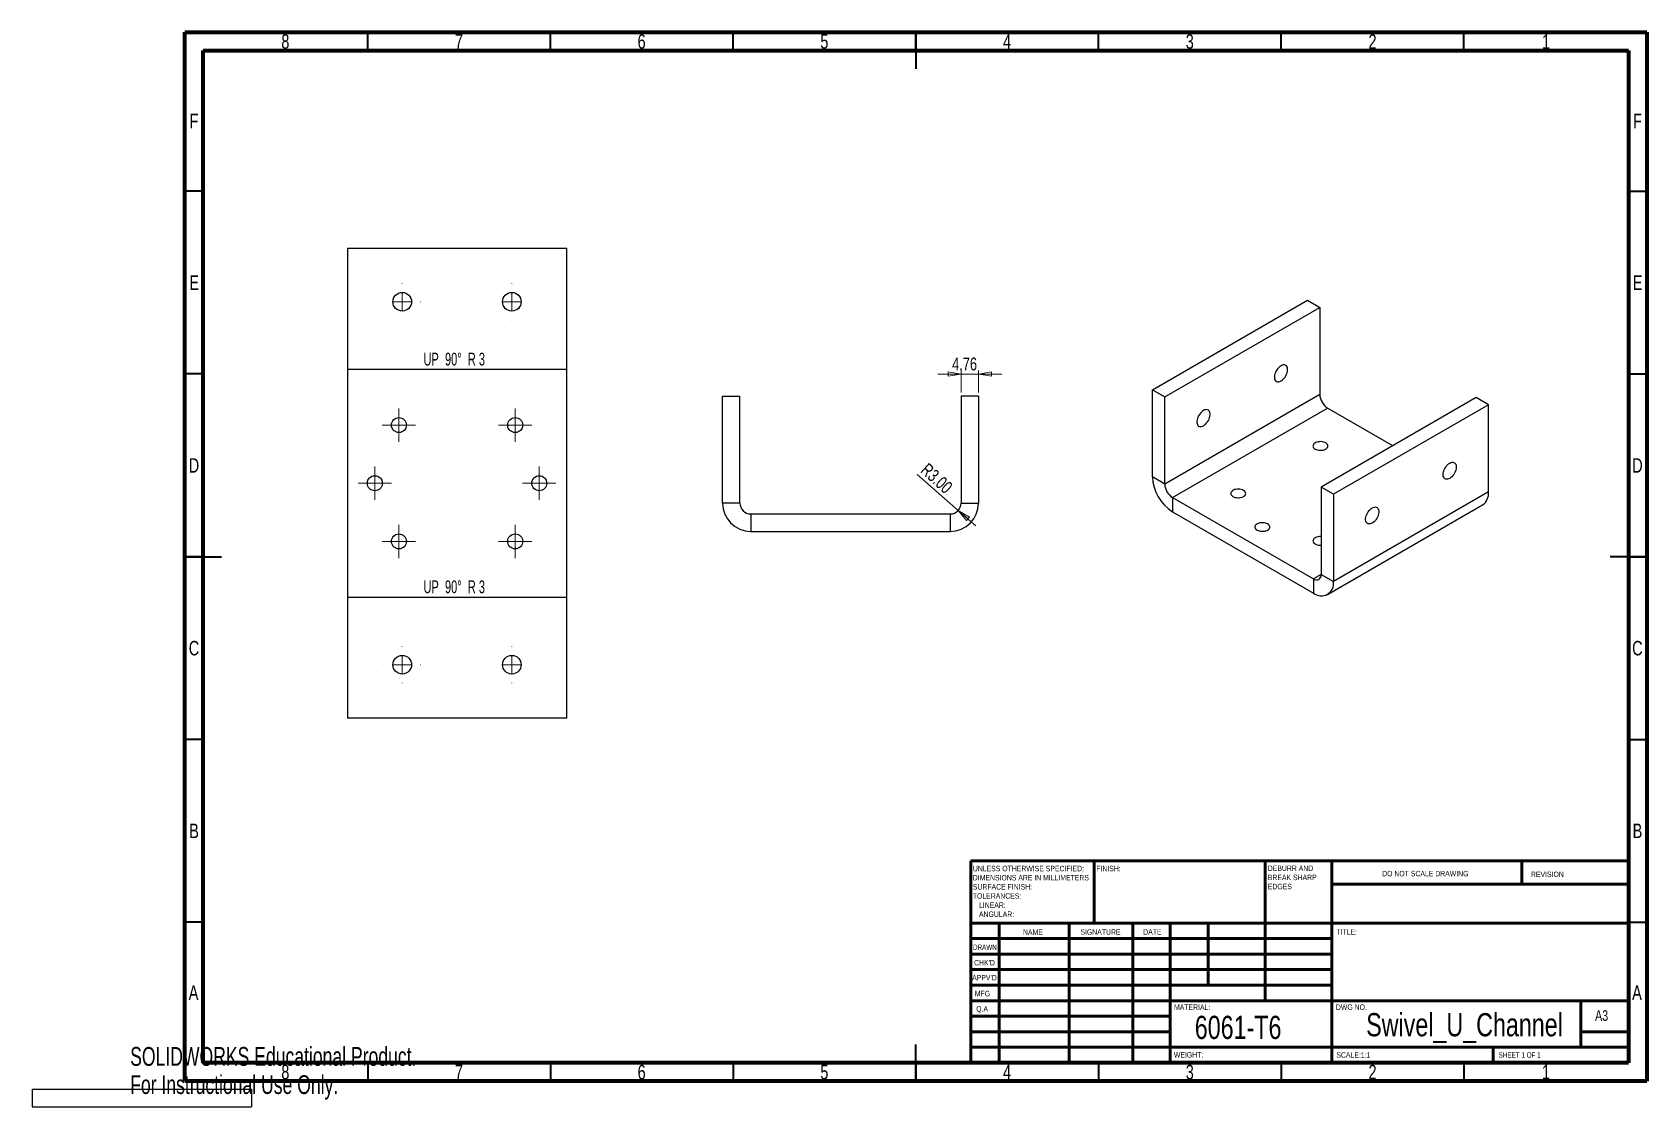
# Model space of a CAD drawing. Header units: millimetres. Extents: x -27 to 415, y -2 to 292.
import ezdxf

# ---------------------------------------------------------------- set-up
doc = ezdxf.new("R2010")
doc.units = ezdxf.units.MM
doc.styles.add('SLDTEXTSTYLE0', font='TXT', dxfattribs={"width": 0.75})
doc.styles.add('SLDTEXTSTYLE1', font='TXT', dxfattribs={"width": 0.686449})
doc.styles.add('SLDTEXTSTYLE2', font='TXT', dxfattribs={"width": 0.6875})
doc.styles.add('SLDTEXTSTYLE3', font='TXT', dxfattribs={"width": 0.645833})
doc.styles.add('SLDTEXTSTYLE4', font='TXT', dxfattribs={"width": 0.7})
doc.dimstyles.new('SLDDIMSTYLE0', dxfattribs={"dimtxt": 3.5, "dimasz": 3.556, "dimexe": 0, "dimexo": 0.0625, "dimgap": 0.875, "dimtad": 1, "dimrnd": 1e-09, "dimzin": 4, "dimdsep": 46, "dimtxsty": 'SLDTEXTSTYLE0', "dimblk1": 'CLOSED', "dimblk2": 'CLOSED', "dimsah": 1, "dimcen": 0, "dimadec": 0, "dimazin": 1, "dimtfac": 1, "dimtofl": 0, "dimtmove": 1, "dimatfit": 3, "dimldrblk": 'CLOSED', "dimfxl": 1, "dimfrac": 2, "dimtolj": 1, "dimtzin": 12, "dimarcsym": 0})
doc.dimstyles.new('SLDDIMSTYLE1', dxfattribs={"dimtxt": 3.5, "dimasz": 3.556, "dimexe": 0, "dimexo": 0.0625, "dimgap": 0.875, "dimtad": 1, "dimrnd": 1e-09, "dimzin": 12, "dimdsep": 46, "dimtxsty": 'SLDTEXTSTYLE0', "dimblk1": 'CLOSED', "dimblk2": 'CLOSED', "dimsah": 1, "dimcen": 0.09, "dimadec": 0, "dimazin": 3, "dimtfac": 1, "dimtmove": 0, "dimatfit": 0, "dimldrblk": 'CLOSED', "dimfxl": 1, "dimfrac": 2, "dimtolj": 1, "dimtzin": 12, "dimarcsym": 0})

# ---------------------------------------------------------------- blocks, each defined once
blk = doc.blocks.new('SW_NOTE_0')
at = {"color": 0, "linetype": 'Continuous', "lineweight": 0, "char_height": 1.5, "attachment_point": 1, "style": 'SLDTEXTSTYLE0'}
for s, insert in [('UNLESS OTHERWISE SPECIFIED:', (0, 1.93)), ('SURFACE FINISH:', (0, -3.07)), ('DIMENSIONS ARE IN MILLIMETERS', (0, -0.57)), ('TOLERANCES:', (0, -5.57)), ('LINEAR:', (1.69, -8.07)), ('ANGULAR:', (1.69, -10.57))]:
    blk.add_mtext(s, dxfattribs=dict(at, insert=insert))
blk = doc.blocks.new('SW_NOTE_0_1')
at = {"color": 0, "linetype": 'Continuous', "lineweight": 0, "char_height": 1.5, "attachment_point": 1, "style": 'SLDTEXTSTYLE0'}
for s, insert in [('DEBURR AND', (0, 1.93)), ('BREAK SHARP', (0, -0.57)), ('EDGES', (0, -3.07))]:
    blk.add_mtext(s, dxfattribs=dict(at, insert=insert))
blk = doc.blocks.new('_Closed')
at = {"color": 0, "linetype": 'ByBlock', "lineweight": -2}
for p, q in [((-1, 0.166667), (0, 0)), ((-1, 0.166667), (-1, -0.166667)), ((0, 0), (-1, -0.166667)), ((0, 0), (-1, 0))]:
    blk.add_line(p, q, dxfattribs=at)
blk = doc.blocks.new('_D')
at = {"color": 7, "linetype": 'Continuous', "lineweight": 0}
for q in [(215.37, 171.03), (231.38, 156.99)]:
    blk.add_line((226.61, 161.18), q, dxfattribs=at)
at = {"color": 7, "linetype": 'Continuous', "lineweight": 18, "xscale": 3.556, "yscale": 3.556, "rotation": 138.7536168394}
blk.add_blockref('_Closed', (226.61, 161.18), dxfattribs=at)
at = {"color": 7, "linetype": 'Continuous', "lineweight": 18, "insert": (218.4, 174.38), "char_height": 3.5, "attachment_point": 1, "rotation": 317.901, "style": 'SLDTEXTSTYLE0'}
blk.add_mtext('R3.00', dxfattribs=at)
blk = doc.blocks.new('_D_1')
at = {"color": 7, "linetype": 'Continuous', "lineweight": 0}
for p, q in [((227.38, 193.43), (227.38, 199.48)), ((232.15, 193.43), (232.15, 199.48)), ((227.38, 198.48), (221.03, 198.48)), ((227.38, 198.48), (232.15, 198.48)), ((232.15, 198.48), (238.5, 198.48))]:
    blk.add_line(p, q, dxfattribs=at)
at = {"color": 7, "linetype": 'Continuous', "lineweight": 18, "xscale": 3.556, "yscale": 3.556}
blk.add_blockref('_Closed', (227.38, 198.48), dxfattribs=at)
at = {"color": 7, "linetype": 'Continuous', "lineweight": 18, "xscale": 3.556, "yscale": 3.556, "rotation": 180}
blk.add_blockref('_Closed', (232.15, 198.48), dxfattribs=at)
at = {"color": 7, "linetype": 'Continuous', "lineweight": 18, "insert": (224.91, 202.99), "char_height": 3.5, "attachment_point": 1, "style": 'SLDTEXTSTYLE0'}
blk.add_mtext('4.76', dxfattribs=at)
blk = doc.blocks.new('SW_CENTERMARKSYMBOL_0')
at = {"color": 0, "linetype": 'Continuous', "lineweight": 18}
for p, q in [((0, 2.5), (0, 4.55)), ((-2.5, 0), (-4.55, 0)), ((0, 0), (-2.5, 0)), ((0, 0), (0, 2.5)), ((0, 0), (0, -2.5)), ((0, 0), (2.5, 0)), ((2.5, 0), (4.55, 0)), ((0, -2.5), (0, -4.55))]:
    blk.add_line(p, q, dxfattribs=at)
blk = doc.blocks.new('SW_CENTERMARKSYMBOL_1')
at = {"color": 0, "linetype": 'Continuous', "lineweight": 18}
for p, q in [((0, 2.5), (0, 4.55)), ((-2.5, 0), (-4.55, 0)), ((0, 0), (-2.5, 0)), ((0, 0), (0, 2.5)), ((0, 0), (0, -2.5)), ((0, 0), (2.5, 0)), ((2.5, 0), (4.55, 0)), ((0, -2.5), (0, -4.55))]:
    blk.add_line(p, q, dxfattribs=at)
blk = doc.blocks.new('SW_CENTERMARKSYMBOL_2')
at = {"color": 0, "linetype": 'Continuous', "lineweight": 18}
for p, q in [((0, 2.5), (0, 4.55)), ((-2.5, 0), (-4.55, 0)), ((0, 0), (-2.5, 0)), ((0, 0), (0, 2.5)), ((0, 0), (0, -2.5)), ((0, 0), (2.5, 0)), ((2.5, 0), (4.55, 0)), ((0, -2.5), (0, -4.55))]:
    blk.add_line(p, q, dxfattribs=at)
blk = doc.blocks.new('SW_CENTERMARKSYMBOL_3')
at = {"color": 0, "linetype": 'Continuous', "lineweight": 18}
for p, q in [((0, 2.5), (0, 4.55)), ((-2.5, 0), (-4.55, 0)), ((0, 0), (-2.5, 0)), ((0, 0), (0, 2.5)), ((0, 0), (0, -2.5)), ((0, 0), (2.5, 0)), ((2.5, 0), (4.55, 0)), ((0, -2.5), (0, -4.55))]:
    blk.add_line(p, q, dxfattribs=at)
blk = doc.blocks.new('SW_CENTERMARKSYMBOL_4')
at = {"color": 0, "linetype": 'Continuous', "lineweight": 18}
for p, q in [((0, 2.5), (0, 4.55)), ((-2.5, 0), (-4.55, 0)), ((0, 0), (-2.5, 0)), ((0, 0), (0, 2.5)), ((0, 0), (0, -2.5)), ((0, 0), (2.5, 0)), ((2.5, 0), (4.55, 0)), ((0, -2.5), (0, -4.55))]:
    blk.add_line(p, q, dxfattribs=at)
blk = doc.blocks.new('SW_CENTERMARKSYMBOL_5')
at = {"color": 0, "linetype": 'Continuous', "lineweight": 18}
for p, q in [((0, 2.5), (0, 4.55)), ((-2.5, 0), (-4.55, 0)), ((0, 0), (-2.5, 0)), ((0, 0), (0, 2.5)), ((0, 0), (0, -2.5)), ((0, 0), (2.5, 0)), ((2.5, 0), (4.55, 0)), ((0, -2.5), (0, -4.55))]:
    blk.add_line(p, q, dxfattribs=at)
blk = doc.blocks.new('SW_CENTERMARKSYMBOL_6')
at = {"color": 0, "linetype": 'Continuous', "lineweight": 18}
for p, q in [((0, 5), (0, 5.05)), ((-5, 0), (-5.05, 0)), ((0, 0), (-2.5, 0)), ((0, 0), (0, 2.5)), ((0, 0), (0, -2.5)), ((0, 0), (2.5, 0)), ((5, 0), (5.05, 0)), ((0, -5), (0, -5.05))]:
    blk.add_line(p, q, dxfattribs=at)
blk = doc.blocks.new('SW_CENTERMARKSYMBOL_7')
at = {"color": 0, "linetype": 'Continuous', "lineweight": 18}
for p, q in [((0, 5), (0, 5.05)), ((-5, 0), (-5.05, 0)), ((0, 0), (-2.5, 0)), ((0, 0), (0, 2.5)), ((0, 0), (0, -2.5)), ((0, 0), (2.5, 0)), ((5, 0), (5.05, 0)), ((0, -5), (0, -5.05))]:
    blk.add_line(p, q, dxfattribs=at)
blk = doc.blocks.new('SW_CENTERMARKSYMBOL_8')
at = {"color": 0, "linetype": 'Continuous', "lineweight": 18}
for p, q in [((0, 5), (0, 5.05)), ((-5, 0), (-5.05, 0)), ((0, 0), (-2.5, 0)), ((0, 0), (0, 2.5)), ((0, 0), (0, -2.5)), ((0, 0), (2.5, 0)), ((5, 0), (5.05, 0)), ((0, -5), (0, -5.05))]:
    blk.add_line(p, q, dxfattribs=at)
blk = doc.blocks.new('SW_CENTERMARKSYMBOL_9')
at = {"color": 0, "linetype": 'Continuous', "lineweight": 18}
for p, q in [((0, 5), (0, 5.05)), ((-5, 0), (-5.05, 0)), ((0, 0), (-2.5, 0)), ((0, 0), (0, 2.5)), ((0, 0), (0, -2.5)), ((0, 0), (2.5, 0)), ((5, 0), (5.05, 0)), ((0, -5), (0, -5.05))]:
    blk.add_line(p, q, dxfattribs=at)

msp = doc.modelspace()

# ---------------------------------------------------------------- linework, layer by layer
at = {"color": 7, "linetype": 'Continuous', "lineweight": 70}
for p, q in [((15, 5), (15, 292)), ((15, 292), (415, 292)), ((415, 292), (415, 5)), ((20, 10), (20, 287)), ((20, 287), (410, 287)), ((410, 287), (410, 10)), ((410, 10), (20, 10)), ((415, 5), (15, 5))]:
    msp.add_line(p, q, dxfattribs=at)
at = {"color": 7, "linetype": 'Continuous', "lineweight": 35}
for p, q in [((65, 287), (65, 292)), ((115, 287), (115, 292)), ((165, 287), (165, 292)), ((215, 292), (215, 282)), ((215, 287), (215, 292)), ((265, 287), (265, 292)), ((315, 287), (315, 292)), ((365, 287), (365, 292)), ((20, 248.5), (15, 248.5)), ((410, 248.5), (415, 248.5)), ((20, 198.5), (15, 198.5)), ((410, 198.5), (415, 198.5)), ((15, 148.5), (25, 148.5)), ((20, 148.5), (15, 148.5)), ((415, 148.5), (405, 148.5)), ((410, 148.5), (415, 148.5)), ((20, 98.5), (15, 98.5)), ((410, 98.5), (415, 98.5)), ((20, 48.5), (15, 48.5)), ((410, 48.5), (415, 48.5)), ((215, 5), (215, 15)), ((65, 10), (65, 5)), ((115, 10), (115, 5)), ((165, 10), (165, 5)), ((215, 10), (215, 5)), ((265, 10), (265, 5)), ((315, 10), (315, 5)), ((365, 10), (365, 5))]:
    msp.add_line(p, q, dxfattribs=at)
at = {"color": 7, "linetype": 'Continuous', "lineweight": 25}
for p, q in [((59.447, 232.885), (59.447, 104.326)), ((59.447, 232.885), (119.447, 232.885)), ((119.447, 104.326), (119.447, 232.885)), ((279.739, 194.186), (322.166, 218.679)), ((283.107, 192.242), (325.533, 216.735)), ((322.166, 218.679), (325.533, 216.735)), ((325.533, 216.735), (325.533, 192.861)), ((162.096, 163.189), (162.096, 192.426)), ((162.096, 192.426), (166.858, 192.426)), ((166.858, 163.189), (166.858, 192.426)), ((227.383, 192.426), (227.383, 163.189)), ((232.146, 192.426), (227.383, 192.426)), ((232.146, 192.426), (232.146, 163.189)), ((279.739, 170.313), (279.739, 194.186)), ((279.739, 194.186), (283.107, 192.242)), ((325.533, 192.861), (283.107, 168.369)), ((283.107, 168.369), (283.107, 192.242)), ((368.331, 192.028), (325.905, 167.536)), ((371.699, 190.084), (329.272, 165.592)), ((371.699, 190.084), (368.331, 192.028)), ((371.699, 166.21), (371.699, 190.084)), ((285.228, 164.695), (327.655, 189.187)), ((345.532, 178.866), (327.655, 189.187)), ((283.107, 168.369), (279.739, 170.313)), ((285.228, 164.695), (323.783, 142.437)), ((285.228, 164.695), (285.228, 160.806)), ((325.905, 167.536), (325.905, 143.662)), ((329.272, 165.592), (325.905, 167.536)), ((371.699, 166.21), (329.272, 141.718)), ((329.272, 165.592), (329.272, 141.718)), ((166.858, 163.189), (162.096, 163.189)), ((169.858, 160.189), (169.858, 155.426)), ((169.858, 160.189), (224.383, 160.189)), ((224.383, 160.189), (224.383, 155.426)), ((227.383, 163.189), (232.146, 163.189)), ((285.228, 160.806), (323.783, 138.548)), ((327.664, 138.164), (370.091, 162.656)), ((169.858, 155.426), (224.383, 155.426)), ((325.905, 143.662), (323.783, 142.437)), ((323.783, 142.437), (323.783, 138.548)), ((325.905, 143.662), (329.272, 141.718)), ((119.447, 104.326), (59.447, 104.326)), ((-26.79, 2.763), (33.21, 2.763)), ((-26.79, 2.763), (-26.79, -2)), ((33.21, 2.763), (33.21, -2)), ((-26.79, -2), (33.21, -2))]:
    msp.add_line(p, q, dxfattribs=at)
at = {"color": 7, "linetype": 'Continuous'}
for p, q in [((119.447, 199.758), (59.447, 199.758)), ((59.447, 137.454), (119.447, 137.454))]:
    msp.add_line(p, q, dxfattribs=at)
at = {"color": 7, "linetype": 'Continuous', "lineweight": 50}
for p, q in [((230, 65.25), (410, 65.25)), ((230, 65.25), (230, 10)), ((263.8, 48.25), (263.8, 65.25)), ((310.6, 65.25), (310.6, 27)), ((328.8, 65.25), (328.8, 10)), ((380.8, 58.875), (380.8, 65.25)), ((410, 58.875), (328.8, 58.875)), ((410, 48.25), (230, 48.25)), ((237.8, 48.25), (237.8, 10)), ((256.991, 48.25), (256.991, 10)), ((274.399, 48.25), (274.399, 10)), ((284.6, 10), (284.6, 48.25)), ((295, 31.25), (295, 48.25)), ((328.8, 44), (230, 44)), ((328.8, 39.75), (230, 39.75)), ((328.8, 35.5), (230, 35.5)), ((328.8, 31.25), (230, 31.25)), ((284.6, 27), (230, 27)), ((284.6, 27), (410, 27)), ((397, 14.25), (397, 27)), ((284.6, 22.75), (230, 22.75)), ((284.6, 18.5), (230, 18.5)), ((410, 18.5), (397, 18.5)), ((230, 14.25), (410, 14.25)), ((373, 10), (373, 14.25))]:
    msp.add_line(p, q, dxfattribs=at)
at = {"color": 7, "linetype": 'Continuous', "lineweight": 25, "flags": 128}
for points in [[(314.927, 200.757), (314.63, 200.557), (314.341, 200.306), (314.069, 200.011), (313.819, 199.679), (313.6, 199.319), (313.417, 198.942), (313.276, 198.558), (313.179, 198.177), (313.13, 197.809), (313.13, 197.465), (313.179, 197.155), (313.276, 196.885), (313.417, 196.664), (313.6, 196.499), (313.819, 196.392), (314.069, 196.348), (314.341, 196.367), (314.63, 196.45), (314.927, 196.593), (315.224, 196.792), (315.512, 197.043), (315.785, 197.339), (316.034, 197.671), (316.253, 198.03), (316.436, 198.407), (316.578, 198.792), (316.675, 199.173), (316.724, 199.54), (316.724, 199.884), (316.675, 200.195), (316.578, 200.464), (316.436, 200.685), (316.253, 200.851), (316.034, 200.957), (315.785, 201.001), (315.512, 200.982), (315.224, 200.9), (314.927, 200.757)], [(293.714, 188.511), (293.417, 188.311), (293.128, 188.06), (292.855, 187.764), (292.606, 187.432), (292.387, 187.073), (292.204, 186.696), (292.062, 186.312), (291.966, 185.931), (291.917, 185.563), (291.917, 185.219), (291.966, 184.908), (292.062, 184.639), (292.204, 184.418), (292.387, 184.253), (292.606, 184.146), (292.855, 184.102), (293.128, 184.121), (293.417, 184.204), (293.714, 184.346), (294.01, 184.546), (294.299, 184.797), (294.572, 185.093), (294.821, 185.425), (295.04, 185.784), (295.223, 186.161), (295.365, 186.545), (295.462, 186.927), (295.511, 187.294), (295.511, 187.638), (295.462, 187.949), (295.365, 188.218), (295.223, 188.439), (295.04, 188.605), (294.821, 188.711), (294.572, 188.755), (294.299, 188.736), (294.01, 188.654), (293.714, 188.511)], [(324.269, 177.964), (324.561, 177.825), (324.891, 177.718), (325.25, 177.649), (325.624, 177.619), (326.002, 177.629), (326.371, 177.679), (326.717, 177.767), (327.029, 177.89), (327.296, 178.045), (327.51, 178.225), (327.663, 178.425), (327.749, 178.637), (327.767, 178.856), (327.715, 179.072), (327.594, 179.279), (327.41, 179.47), (327.169, 179.638), (326.878, 179.777), (326.547, 179.884), (326.188, 179.953), (325.814, 179.983), (325.436, 179.973), (325.068, 179.923), (324.721, 179.835), (324.409, 179.711), (324.142, 179.557), (323.928, 179.377), (323.775, 179.177), (323.689, 178.964), (323.671, 178.746), (323.723, 178.53), (323.844, 178.323), (324.028, 178.132), (324.269, 177.964)], [(361.092, 169.942), (360.795, 169.799), (360.507, 169.717), (360.234, 169.697), (359.985, 169.742), (359.765, 169.848), (359.583, 170.014), (359.441, 170.234), (359.344, 170.504), (359.295, 170.815), (359.295, 171.159), (359.344, 171.526), (359.441, 171.907), (359.583, 172.292), (359.765, 172.669), (359.985, 173.028), (360.234, 173.36), (360.507, 173.655), (360.795, 173.907), (361.092, 174.106), (361.389, 174.249), (361.678, 174.331), (361.95, 174.351), (362.2, 174.307), (362.419, 174.2), (362.602, 174.034), (362.743, 173.814), (362.84, 173.544), (362.889, 173.233), (362.889, 172.89), (362.84, 172.522), (362.743, 172.141), (362.602, 171.757), (362.419, 171.38), (362.2, 171.02), (361.95, 170.688), (361.678, 170.393), (361.389, 170.142), (361.092, 169.942)], [(301.769, 164.975), (302.061, 164.836), (302.391, 164.729), (302.75, 164.66), (303.124, 164.63), (303.502, 164.64), (303.871, 164.69), (304.217, 164.778), (304.529, 164.902), (304.796, 165.056), (305.01, 165.236), (305.163, 165.436), (305.249, 165.648), (305.267, 165.867), (305.215, 166.083), (305.094, 166.29), (304.91, 166.481), (304.669, 166.649), (304.378, 166.788), (304.047, 166.895), (303.688, 166.964), (303.314, 166.994), (302.936, 166.984), (302.568, 166.934), (302.221, 166.846), (301.909, 166.722), (301.642, 166.568), (301.428, 166.388), (301.275, 166.188), (301.189, 165.975), (301.171, 165.757), (301.223, 165.541), (301.344, 165.334), (301.528, 165.143), (301.769, 164.975)], [(339.879, 157.696), (339.582, 157.553), (339.293, 157.471), (339.021, 157.451), (338.771, 157.496), (338.552, 157.602), (338.369, 157.768), (338.228, 157.988), (338.131, 158.258), (338.082, 158.569), (338.082, 158.913), (338.131, 159.28), (338.228, 159.661), (338.369, 160.045), (338.552, 160.422), (338.771, 160.782), (339.021, 161.114), (339.293, 161.409), (339.582, 161.66), (339.879, 161.86), (340.176, 162.003), (340.464, 162.085), (340.737, 162.105), (340.986, 162.06), (341.205, 161.954), (341.388, 161.788), (341.53, 161.568), (341.627, 161.298), (341.676, 160.987), (341.676, 160.643), (341.627, 160.276), (341.53, 159.895), (341.388, 159.511), (341.205, 159.134), (340.986, 158.774), (340.737, 158.442), (340.464, 158.147), (340.176, 157.896), (339.879, 157.696)], [(308.36, 155.791), (308.651, 155.651), (308.981, 155.545), (309.34, 155.475), (309.714, 155.445), (310.092, 155.455), (310.461, 155.505), (310.807, 155.594), (311.119, 155.717), (311.386, 155.871), (311.6, 156.052), (311.753, 156.251), (311.839, 156.464), (311.857, 156.682), (311.805, 156.898), (311.684, 157.105), (311.5, 157.296), (311.259, 157.464), (310.968, 157.604), (310.637, 157.71), (310.278, 157.779), (309.904, 157.81), (309.526, 157.799), (309.158, 157.749), (308.812, 157.661), (308.499, 157.538), (308.232, 157.383), (308.018, 157.203), (307.865, 157.003), (307.779, 156.791), (307.761, 156.573), (307.814, 156.356), (307.934, 156.149), (308.118, 155.959), (308.36, 155.791)], [(325.905, 154.002), (325.814, 154.005), (325.436, 153.995), (325.068, 153.945), (324.721, 153.857), (324.409, 153.733), (324.142, 153.579), (323.928, 153.399), (323.775, 153.199), (323.689, 152.987), (323.671, 152.768), (323.723, 152.552), (323.844, 152.345), (324.028, 152.154), (324.269, 151.986)], [(323.783, 142.437), (324.115, 142.276), (324.439, 142.179), (324.746, 142.148), (325.03, 142.185), (325.283, 142.289), (325.5, 142.456), (325.673, 142.684), (325.801, 142.965), (325.879, 143.294), (325.905, 143.662)]]:
    msp.add_lwpolyline(points, dxfattribs=at)
at = {"color": 7, "linetype": 'Continuous', "lineweight": 25}
for centre, radius in [((74.447, 218.267), 2.55), ((104.447, 218.267), 2.55), ((73.537, 184.516), 2.05), ((105.357, 184.516), 2.05), ((66.947, 168.606), 2.05), ((111.947, 168.606), 2.05), ((73.537, 152.696), 2.05), ((105.357, 152.696), 2.05), ((74.447, 118.945), 2.55), ((104.447, 118.945), 2.55)]:
    msp.add_circle(centre, radius, dxfattribs=at)
for centre, radius, start, end in [((330.106, 193.052), 4.577, 182.38686, 237.61314), ((341.162, 174.188), 1.917, 106.94243, 133.05219), ((291.657, 170.855), 11.929, 182.60548, 237.39452), ((287.68, 168.559), 4.577, 182.38686, 237.61314), ((367.916, 165.781), 3.807, 304.8332, 6.47898), ((169.858, 163.189), 7.763, 180, 270), ((169.858, 163.189), 3, 180, 270), ((224.383, 163.189), 7.763, 270, 0), ((224.383, 163.189), 3, 270, 0), ((325.69, 154.701), 3.064, 242.37522, 274.01453), ((325.926, 141.175), 3.39, 230.79671, 9.21404)]:
    msp.add_arc(centre, radius, start, end, dxfattribs=at)

# ---------------------------------------------------------------- block references
at = {"color": 7, "linetype": 'Continuous', "lineweight": 0}
for name, p in [('SW_CENTERMARKSYMBOL_7', (74.447, 218.267)), ('SW_CENTERMARKSYMBOL_6', (104.447, 218.267)), ('SW_CENTERMARKSYMBOL_0', (73.537, 184.516)), ('SW_CENTERMARKSYMBOL_1', (105.357, 184.516)), ('SW_CENTERMARKSYMBOL_5', (66.947, 168.606)), ('SW_CENTERMARKSYMBOL_2', (111.947, 168.606)), ('SW_CENTERMARKSYMBOL_4', (73.537, 152.696)), ('SW_CENTERMARKSYMBOL_3', (105.357, 152.696)), ('SW_CENTERMARKSYMBOL_9', (74.447, 118.945)), ('SW_CENTERMARKSYMBOL_8', (104.447, 118.945)), ('SW_NOTE_0', (230.594, 61.987)), ('SW_NOTE_0_1', (311.309, 62.069))]:
    msp.add_blockref(name, p, dxfattribs=at)

# ---------------------------------------------------------------- texts
for s, insert, char_height, attachment_point, style in [('8', (42.46, 291.462), 3.969, 2, 'SLDTEXTSTYLE0'), ('7', (89.96, 291.462), 3.969, 2, 'SLDTEXTSTYLE0'), ('6', (139.96, 291.462), 3.969, 2, 'SLDTEXTSTYLE0'), ('5', (189.96, 291.462), 3.969, 2, 'SLDTEXTSTYLE0'), ('4', (239.96, 291.462), 3.969, 2, 'SLDTEXTSTYLE0'), ('3', (289.96, 291.462), 3.969, 2, 'SLDTEXTSTYLE0'), ('2', (339.96, 291.462), 3.969, 2, 'SLDTEXTSTYLE0'), ('1', (387.46, 291.462), 3.969, 2, 'SLDTEXTSTYLE0'), ('F', (17.458, 269.712), 3.969, 2, 'SLDTEXTSTYLE0'), ('F', (412.458, 269.712), 3.969, 2, 'SLDTEXTSTYLE0'), ('E', (17.508, 225.462), 3.969, 2, 'SLDTEXTSTYLE0'), ('E', (412.508, 225.462), 3.969, 2, 'SLDTEXTSTYLE0'), ('UP  90°  R 3', (88.679, 204.319), 3.5, 2, 'SLDTEXTSTYLE3'), ('D', (17.453, 175.462), 3.969, 2, 'SLDTEXTSTYLE0'), ('D', (412.453, 175.462), 3.969, 2, 'SLDTEXTSTYLE0'), ('UP  90°  R 3', (88.679, 142.015), 3.5, 2, 'SLDTEXTSTYLE3'), ('C', (17.459, 125.462), 3.969, 2, 'SLDTEXTSTYLE0'), ('C', (412.459, 125.462), 3.969, 2, 'SLDTEXTSTYLE0'), ('B', (17.471, 75.462), 3.969, 2, 'SLDTEXTSTYLE0'), ('B', (412.471, 75.462), 3.969, 2, 'SLDTEXTSTYLE0'), ('FINISH:', (264.371, 63.919), 1.5, 1, 'SLDTEXTSTYLE0'), ('DO NOT SCALE DRAWING', (342.615, 62.533), 1.5, 1, 'SLDTEXTSTYLE0'), ('REVISION', (383.328, 62.335), 1.5, 1, 'SLDTEXTSTYLE0'), ('NAME', (244.322, 46.501), 1.5, 1, 'SLDTEXTSTYLE0'), ('SIGNATURE', (260.034, 46.562), 1.5, 1, 'SLDTEXTSTYLE0'), ('DATE', (277.215, 46.576), 1.5, 1, 'SLDTEXTSTYLE0'), ('TITLE:', (330.09, 46.576), 1.5, 1, 'SLDTEXTSTYLE0'), ('DRAWN', (230.643, 42.385), 1.5, 1, 'SLDTEXTSTYLE1'), ("CHK'D", (230.939, 38.162), 1.5, 1, 'SLDTEXTSTYLE0'), ('A', (17.34, 31.212), 3.969, 2, 'SLDTEXTSTYLE0'), ("APPV'D", (230.402, 34.066), 1.5, 1, 'SLDTEXTSTYLE0'), ('A', (412.34, 31.212), 3.969, 2, 'SLDTEXTSTYLE0'), ('MFG', (231.124, 29.716), 1.5, 1, 'SLDTEXTSTYLE0'), ('Q.A', (231.509, 25.505), 1.5, 1, 'SLDTEXTSTYLE0'), ('MATERIAL:', (285.646, 25.986), 1.5, 1, 'SLDTEXTSTYLE0'), ('6061-T6', (291.327, 22.882), 6.35, 1, 'SLDTEXTSTYLE0'), ('DWG NO.', (329.953, 25.986), 1.5, 1, 'SLDTEXTSTYLE0'), ('Swivel_U_Channel', (365.145, 23.607), 6.35, 2, 'SLDTEXTSTYLE0'), ('A3', (400.871, 24.406), 2.9104, 1, 'SLDTEXTSTYLE0'), ('8', (42.46, 9.462), 3.969, 2, 'SLDTEXTSTYLE0'), ('7', (89.96, 9.462), 3.969, 2, 'SLDTEXTSTYLE0'), ('6', (139.96, 9.462), 3.969, 2, 'SLDTEXTSTYLE0'), ('5', (189.96, 9.462), 3.969, 2, 'SLDTEXTSTYLE0'), ('4', (239.96, 9.462), 3.969, 2, 'SLDTEXTSTYLE0'), ('WEIGHT:', (285.618, 12.949), 1.4986, 1, 'SLDTEXTSTYLE0'), ('3', (289.96, 9.462), 3.969, 2, 'SLDTEXTSTYLE0'), ('SCALE:1:1', (330.074, 12.9), 1.5, 1, 'SLDTEXTSTYLE0'), ('2', (339.96, 9.462), 3.969, 2, 'SLDTEXTSTYLE0'), ('SHEET 1 OF 1', (374.478, 12.9), 1.5, 1, 'SLDTEXTSTYLE2'), ('1', (387.46, 9.462), 3.969, 2, 'SLDTEXTSTYLE0')]:
    msp.add_mtext(s, dxfattribs=dict(at, insert=insert, char_height=char_height, attachment_point=attachment_point, style=style))
at = {"color": 7, "linetype": 'Continuous', "char_height": 5.1381, "attachment_point": 1, "style": 'SLDTEXTSTYLE4'}
for s, insert in [('SOLIDWORKS Educational Product.', (0, 14.331)), ('For Instructional Use Only.', (0, 6.623))]:
    msp.add_mtext(s, dxfattribs=dict(at, insert=insert))

# ---------------------------------------------------------------- dimensions: what is measured, and where the dimension line sits
at = {"color": 7, "linetype": 'Continuous', "lineweight": 18}
dim = msp.add_linear_dim(base=(232.146, 198.476), p1=(227.383, 192.426), p2=(232.146, 192.426), dimstyle='SLDDIMSTYLE1', dxfattribs=at)
dim.commit()
dim.dimension.update_dxf_attribs({"geometry": '_D_1', "text_midpoint": (229.435, 198.476), "dimtype": 160})
dim = msp.add_radius_dim(center=(224.383, 163.189), mpoint=(226.609, 161.178), dimstyle='SLDDIMSTYLE0', dxfattribs=at)
dim.commit()
dim.dimension.update_dxf_attribs({"geometry": '_D', "text_midpoint": (219.546, 167.56), "dimtype": 164})

doc.saveas('drawing.dxf')
